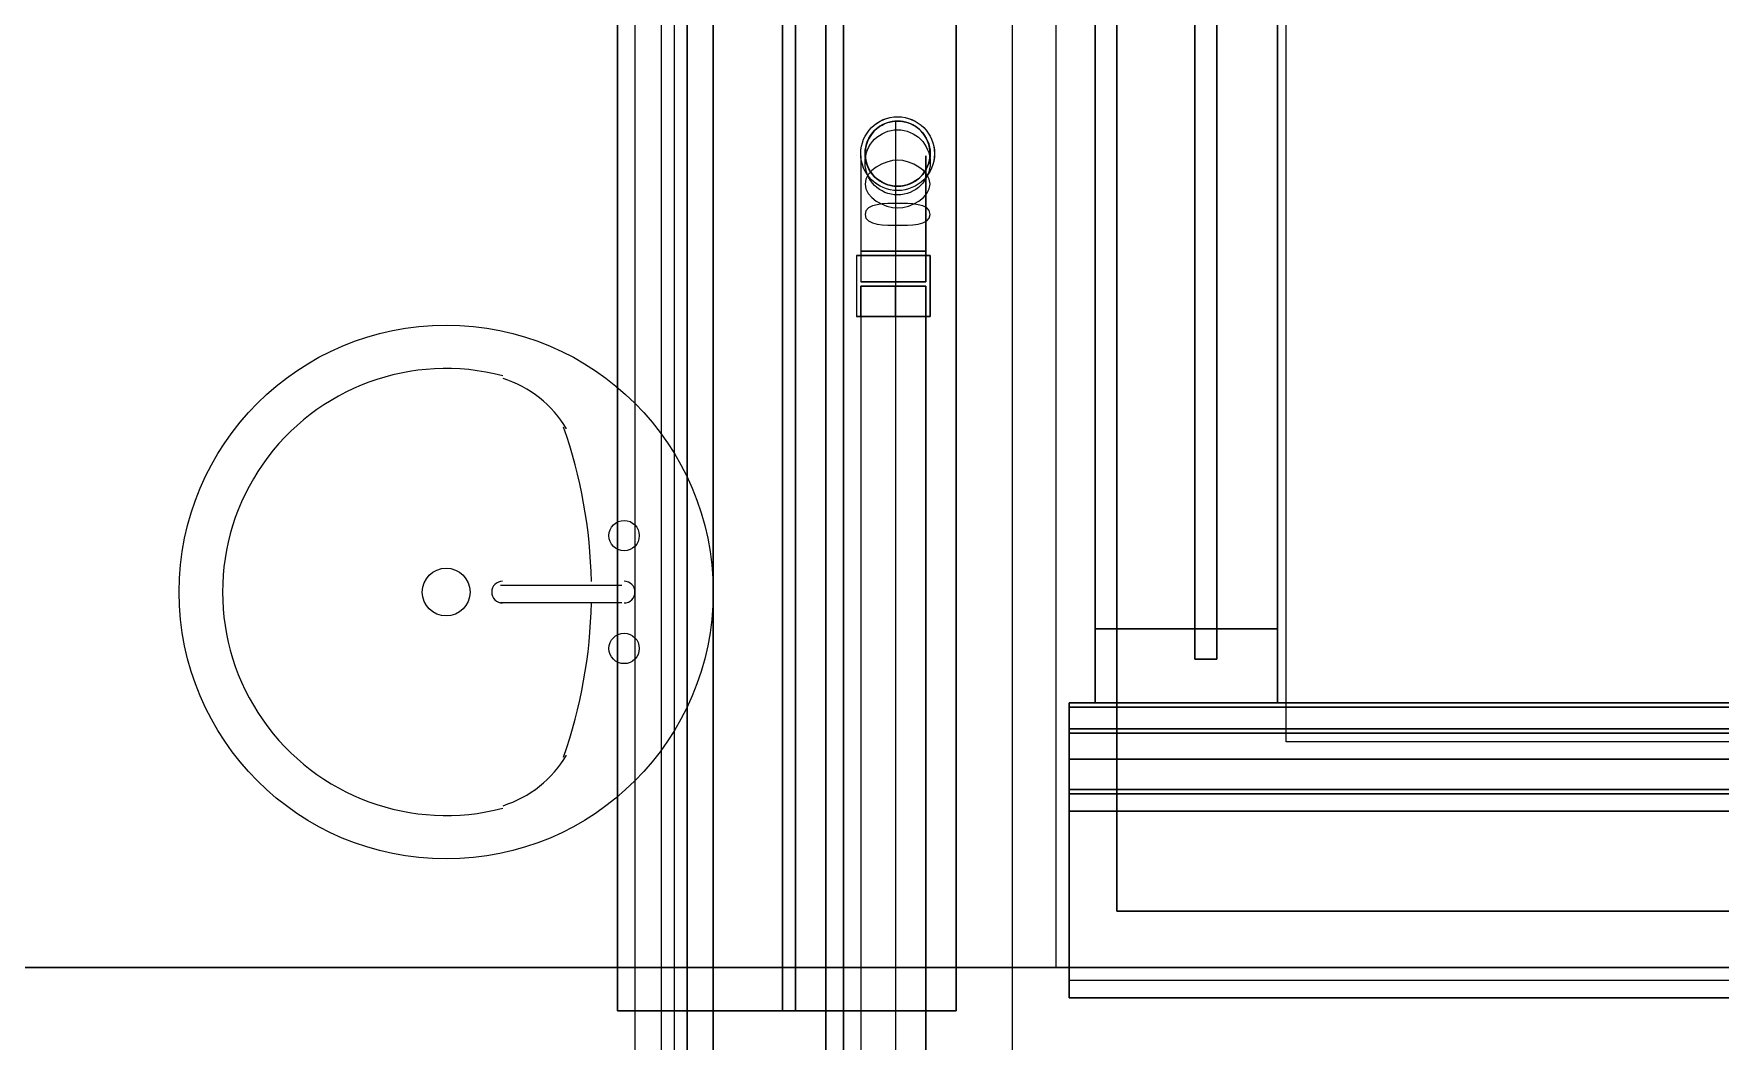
# Model space of a CAD drawing. Header units: metres. Extents: x 114 to 218, y 8 to 180.
# Drawn here: x 193.67 to 199.64, y 79.21 to 82.78 of the extents above; entities that cross this region are included whole.
import ezdxf

# ---------------------------------------------------------------- set-up
doc = ezdxf.new("R2010")
doc.units = ezdxf.units.M
doc.header["$MEASUREMENT"] = 0
for name, color, linetype in [('_Route', 7, 'Continuous'), ('A-2D-GLAZ', 7, 'Continuous'), ('A-2D-GLAZ-CWMG', 7, 'Continuous'), ('A-2D-I-WALL', 7, 'Continuous'), ('A-2D-SANR-FIXT', 7, 'Continuous'), ('A-2D-WALL', 7, 'Continuous'), ('A-3D-GLAZ-CURT', 7, 'Continuous'), ('A-3D-GLAZ-CWMG', 7, 'Continuous'), ('A-3D-I-WALL', 7, 'Continuous'), ('A-3D-WALL', 7, 'Continuous'), ('PL-DCW-Pipe', 7, 'Continuous'), ('PL-DCW-Pipe_Fitting-Insulation', 7, 'Continuous'), ('PL-VA-Connector', 7, 'Continuous'), ('PL-VA-Fitting', 7, 'Continuous'), ('PL-VA-Pipe', 7, 'Continuous'), ('PL-WA-Pipe', 7, 'Continuous'), ('S-3D-BEAM', 7, 'Continuous'), ('S-3D-SLAB', 7, 'Continuous'), ('S-3D-WALL', 7, 'Continuous')]:
    doc.layers.add(name, color=color, linetype=linetype)

msp = doc.modelspace()

# ---------------------------------------------------------------- linework, layer by layer
at = {"layer": '_Route', "color": 4, "true_color": 0x00ffff}
for points in [[(195.9375, 84.7328), (195.9375, 78.9646), (199.5214, 78.9646)], [(195.9375, 84.7328), (195.9375, 78.9646), (199.5214, 78.9646)], [(196.722, 82.3486), (196.722, 82.3486)], [(196.722, 82.3486), (196.722, 77.7187), (196.722, 77.7187), (196.722, 76.2267)], [(196.722, 82.3486), (196.722, 82.3486)], [(196.722, 82.3486), (196.722, 77.7187), (196.722, 77.7187), (196.722, 76.2267)]]:
    msp.add_lwpolyline(points, dxfattribs=at)
at = {"layer": 'A-2D-GLAZ', "color": 9, "true_color": 0xbababa}
msp.add_lwpolyline([(197.7833, 87.0093), (197.7833, 80.5643), (197.8602, 80.5643), (197.8602, 87.0093), (197.7833, 87.0093)], dxfattribs=at)
at = {"layer": 'A-2D-GLAZ-CWMG', "color": 9, "true_color": 0xbababa}
for points in [[(198.0756, 98.8993), (198.0756, 80.672)], [(197.4295, 86.9016), (197.4295, 80.672)], [(198.0756, 80.4105), (198.0756, 80.672), (197.4295, 80.672), (197.4295, 80.4105), (198.0756, 80.4105)]]:
    msp.add_lwpolyline(points, dxfattribs=at)
at = {"layer": 'A-2D-I-WALL', "color": 9, "true_color": 0xbababa}
for points in [[(197.1373, 77.3495), (197.1373, 96.1768)], [(196.5374, 75.8114), (196.5374, 95.823)], [(196.4759, 85.6711), (196.4759, 75.8729)]]:
    msp.add_lwpolyline(points, dxfattribs=at)
at = {"layer": 'A-2D-SANR-FIXT', "color": 9, "true_color": 0xbababa}
for points in [[(195.7529, 80.8258), (195.3222, 80.8258)], [(195.7529, 80.7643), (195.3222, 80.7643)]]:
    msp.add_lwpolyline(points, dxfattribs=at)
for centre, radius in [((195.13, 80.8027), 0.946), ((195.7606, 81.0027), 0.0538), ((195.13, 80.8027), 0.0846), ((195.7606, 80.6028), 0.0538)]:
    msp.add_circle(centre, radius, dxfattribs=at)
for centre, radius, start, end in [((195.1299, 80.8028), 0.7921, 75.30268, 284.69591), ((195.2069, 81.1719), 0.4076, 30.80137, 72.19728), ((193.8688, 80.8026), 1.7765, 1.21459, 19.21713), ((195.3299, 80.8027), 0.0385, 90, 270), ((195.7606, 80.8027), 0.0385, 270, 90), ((193.8687, 80.8029), 1.7766, 340.78364, 358.78541), ((195.2068, 80.4337), 0.4077, 287.80691, 329.19863)]:
    msp.add_arc(centre, radius, start, end, dxfattribs=at)
at = {"layer": 'A-2D-WALL', "color": 9, "true_color": 0xbababa}
for points in [[(203.2746, 80.4105), (197.3372, 80.4105), (197.3372, 79.3646)], [(203.2438, 80.3951), (197.3372, 80.3951)], [(203.1669, 80.3182), (197.3372, 80.3182)], [(203.1515, 80.3028), (197.3372, 80.3028)], [(202.9516, 80.1029), (197.3372, 80.1029)], [(202.9516, 80.0875), (197.3372, 80.0875)], [(202.89, 80.026), (197.3372, 80.026)], [(202.2901, 79.4261), (197.3372, 79.4261)], [(197.3372, 79.3646), (202.2286, 79.3646)]]:
    msp.add_lwpolyline(points, dxfattribs=at)
at = {"layer": 'A-3D-GLAZ-CURT', "color": 131, "true_color": 0x7fffff}
for points in [[(197.7833, 80.5643), (197.7833, 87.0093), (197.7833, 80.5643), (197.8602, 80.5643), (197.8602, 87.0093), (197.7833, 87.0093), (197.8602, 87.0093), (197.8602, 80.5643), (197.7833, 80.5643)], [(197.7833, 80.5643), (197.7833, 87.0093), (197.7833, 80.5643), (197.8602, 80.5643), (197.8602, 87.0093), (197.7833, 87.0093), (197.8602, 87.0093), (197.8602, 80.5643), (197.7833, 80.5643)], [(197.7833, 87.0093), (197.8602, 87.0093), (197.8602, 80.5643), (197.7833, 80.5643), (197.8602, 80.5643), (197.8602, 87.0093), (197.7833, 87.0093), (197.7833, 80.5643), (197.7833, 87.0093)], [(197.7833, 80.5643), (197.7833, 80.5643)], [(197.7833, 80.5643), (197.7833, 80.5643)], [(197.7833, 80.5643), (197.7833, 80.5643)], [(197.8602, 80.5643), (197.8602, 80.5643)], [(197.8602, 80.5643), (197.8602, 80.5643)], [(197.8602, 80.5643), (197.8602, 80.5643)], [(197.8602, 80.5643), (197.8602, 80.5643)], [(197.8602, 80.5643), (197.8602, 80.5643)]]:
    msp.add_lwpolyline(points, dxfattribs=at)
at = {"layer": 'A-3D-GLAZ-CWMG', "color": 8, "true_color": 0x808080}
for points in [[(197.4295, 80.4105), (197.4295, 87.0247), (198.0756, 87.0247), (197.4295, 87.0247), (197.4295, 80.4105)], [(198.0756, 80.4105), (198.0756, 87.0247), (198.0756, 80.4105), (197.4295, 80.4105), (198.0756, 80.4105)], [(197.4295, 87.0247), (198.0756, 87.0247), (198.0756, 80.4105), (198.0756, 87.0247), (197.4295, 87.0247), (197.4295, 80.4105), (197.4295, 87.0247)], [(197.4295, 87.0247), (198.0756, 87.0247), (198.0756, 80.4105), (198.0756, 87.0247), (197.4295, 87.0247), (197.4295, 80.4105), (197.4295, 87.0247)], [(197.4295, 80.672), (197.4295, 80.672)], [(198.0756, 80.4105), (197.4295, 80.4105), (197.4295, 80.672), (198.0756, 80.672), (198.0756, 80.4105), (198.0756, 80.672), (197.4295, 80.672), (197.4295, 80.4105), (198.0756, 80.4105)], [(197.4295, 80.672), (197.4295, 80.672)], [(197.4295, 80.672), (197.4295, 80.672)], [(198.0756, 80.4105), (197.4295, 80.4105), (197.4295, 80.672), (198.0756, 80.672), (198.0756, 80.4105), (198.0756, 80.672), (197.4295, 80.672), (197.4295, 80.4105), (198.0756, 80.4105)], [(197.4295, 80.672), (197.4295, 80.672)], [(197.4295, 80.672), (197.4295, 80.672)], [(198.0756, 80.4105), (197.4295, 80.4105), (197.4295, 80.672), (198.0756, 80.672), (198.0756, 80.4105), (198.0756, 80.672), (197.4295, 80.672), (197.4295, 80.4105), (198.0756, 80.4105)], [(197.4295, 80.672), (197.4295, 80.672)], [(198.0756, 80.672), (198.0756, 80.672)], [(198.0756, 80.672), (198.0756, 80.672)], [(198.0756, 80.672), (198.0756, 80.672)], [(198.0756, 80.672), (198.0756, 80.672)], [(198.0756, 80.672), (198.0756, 80.672)], [(198.0756, 80.672), (198.0756, 80.672)], [(197.4295, 80.4105), (197.4295, 80.4105)], [(197.4295, 80.4105), (197.4295, 80.4105)], [(197.4295, 80.4105), (197.4295, 80.4105)], [(197.4295, 80.4105), (197.4295, 80.4105)], [(197.4295, 80.4105), (197.4295, 80.4105)], [(197.4295, 80.4105), (197.4295, 80.4105)], [(197.4295, 80.4105), (197.4295, 80.4105)], [(197.4295, 80.4105), (197.4295, 80.4105)], [(198.0756, 80.4105), (197.4295, 80.4105), (198.0756, 80.4105)], [(197.4295, 80.4105), (197.4295, 80.4105)], [(197.4295, 80.4105), (197.4295, 80.4105)], [(198.0756, 80.4105), (197.4295, 80.4105), (198.0756, 80.4105)], [(197.4295, 80.4105), (197.4295, 80.4105)], [(197.4295, 80.4105), (197.4295, 80.4105)], [(198.0756, 80.4105), (198.0756, 80.4105)], [(198.0756, 80.4105), (198.0756, 80.4105)], [(198.0756, 80.4105), (198.0756, 80.4105)], [(198.0756, 80.4105), (198.0756, 80.4105)], [(198.0756, 80.4105), (198.0756, 80.4105)], [(198.0756, 80.4105), (198.0756, 80.4105)], [(198.0756, 80.4105), (198.0756, 80.4105)]]:
    msp.add_lwpolyline(points, dxfattribs=at)
at = {"layer": 'A-3D-I-WALL', "color": 42, "true_color": 0xdda500}
for points in [[(196.5374, 75.8729), (196.5374, 75.8114), (197.1373, 75.8114), (197.1373, 75.8729), (197.1373, 95.7615), (197.1373, 95.823), (196.5374, 95.823), (196.5374, 95.7615)], [(196.5374, 85.7326), (196.5374, 75.8729), (196.4759, 75.8729), (196.4759, 85.6711), (196.4759, 85.7326), (196.5374, 85.7326), (196.5374, 86.0864), (196.5374, 95.7615), (196.4759, 95.7615), (196.4759, 86.1633), (196.4759, 86.0864), (196.5374, 86.0864)], [(197.1373, 75.8729), (197.1373, 95.7615), (196.4759, 95.7615)], [(197.1373, 75.8729), (196.4759, 75.8729), (197.1373, 75.8729), (197.1373, 76.9342), (197.1373, 77.3495), (197.1373, 95.7615), (196.4759, 95.7615), (196.4759, 86.1633), (196.4759, 85.6711), (196.4759, 75.8729), (196.4759, 85.6711), (196.4759, 86.1633), (196.4759, 95.7615)]]:
    msp.add_lwpolyline(points, dxfattribs=at)
at = {"layer": 'A-3D-WALL', "color": 113, "true_color": 0x6edda5}
for points in [[(197.3372, 80.3182), (197.3372, 80.3951), (202.2286, 80.3951), (203.1669, 80.3951), (203.2438, 80.3951), (203.2438, 80.4105), (202.2286, 80.4105), (197.3372, 80.4105), (197.3372, 80.3951)], [(202.2286, 80.4105), (197.3372, 80.4105), (202.2286, 80.4105), (197.3372, 80.4105), (197.3372, 79.3646)], [(197.3372, 80.4105), (197.3372, 80.2105), (197.3372, 80.4105)], [(197.3372, 79.3646), (197.3372, 80.4105), (202.2286, 80.4105), (202.2286, 79.3646), (197.3372, 79.3646), (202.2286, 79.3646)], [(197.3372, 80.4105), (197.3372, 80.4105)], [(197.3372, 80.4105), (197.3372, 80.4105)], [(197.3372, 80.4105), (197.3372, 80.4105)], [(197.3372, 80.4105), (197.3372, 80.4105)], [(197.3372, 80.3028), (197.3372, 80.3182), (202.2286, 80.3182), (203.1515, 80.3182), (203.1669, 80.3182), (203.1669, 80.3951), (202.2286, 80.3951)], [(197.3372, 80.3951), (197.3372, 80.3951)], [(197.3372, 80.1029), (197.3372, 80.3028), (202.2286, 80.3028), (202.9516, 80.3028), (203.1515, 80.3028), (203.1515, 80.3182), (202.2286, 80.3182)], [(197.3372, 80.3182), (197.3372, 80.3182)], [(197.3372, 80.0875), (197.3372, 80.1029), (202.2286, 80.1029), (202.9516, 80.1029), (202.9516, 80.3028), (202.2286, 80.3028)], [(197.3372, 80.3028), (197.3372, 80.3028)], [(197.3372, 80.2105), (202.2286, 80.2105), (197.3372, 80.2105)], [(197.3372, 80.2105), (197.3372, 80.2105)], [(197.3372, 80.026), (197.3372, 80.0875), (202.2286, 80.0875), (202.89, 80.0875), (202.9516, 80.0875), (202.9516, 80.1029), (202.2286, 80.1029)], [(197.3372, 80.1029), (197.3372, 80.1029)], [(197.3372, 79.4261), (197.3372, 80.026), (202.2286, 80.026), (202.2901, 80.026), (202.89, 80.026), (202.89, 80.0875), (202.2286, 80.0875)], [(197.3372, 80.0875), (197.3372, 80.0875)], [(197.3372, 80.026), (197.3372, 80.026)], [(197.3372, 79.3646), (202.2286, 79.3646), (202.2286, 79.4261), (197.3372, 79.4261), (197.3372, 79.3646)], [(197.3372, 79.4261), (197.3372, 79.4261)], [(197.3372, 79.3646), (197.3372, 79.3646)], [(197.3372, 79.3646), (197.3372, 79.3646)]]:
    msp.add_lwpolyline(points, dxfattribs=at)
at = {"layer": 'PL-DCW-Pipe', "color": 152, "true_color": 0x006edd}
for points in [[(195.8914, 84.6712), (195.8914, 79.0108)], [(195.8914, 84.6712), (195.8914, 79.0108)], [(195.8914, 84.6712), (195.8914, 79.0108)], [(195.8914, 84.6712), (195.8914, 79.0108)], [(195.9375, 84.6712), (195.9375, 79.0108)], [(195.9375, 84.6712), (195.9375, 79.0108)], [(195.9375, 84.6712), (195.9375, 79.0108)], [(195.9375, 84.6712), (195.9375, 79.0108)], [(195.9836, 84.6712), (195.9836, 79.0108)], [(195.9836, 79.0108), (195.9836, 79.0108), (195.9836, 84.6712)], [(195.9836, 84.6712), (195.9836, 79.0108)], [(195.9836, 79.0108), (195.9836, 79.0108), (195.9836, 84.6712)]]:
    msp.add_lwpolyline(points, dxfattribs=at)
at = {"layer": 'PL-DCW-Pipe_Fitting-Insulation', "color": 7, "true_color": 0xfafafa}
for points in [[(195.7991, 84.6712), (195.7991, 79.0108)], [(195.7991, 84.6712), (195.7991, 79.0108)], [(195.7991, 84.6712), (195.7991, 79.0108)], [(195.7991, 84.6712), (195.7991, 79.0108)], [(195.9375, 84.6712), (195.9375, 79.0108)], [(195.9375, 84.6712), (195.9375, 79.0108)], [(195.9375, 84.6712), (195.9375, 79.0108)], [(195.9375, 84.6712), (195.9375, 79.0108)], [(196.0759, 84.6712), (196.0759, 79.0108)], [(196.0759, 79.0108), (196.0759, 79.0108), (196.0759, 84.6712)], [(196.0759, 84.6712), (196.0759, 79.0108)], [(196.0759, 79.0108), (196.0759, 79.0108), (196.0759, 84.6712)]]:
    msp.add_lwpolyline(points, dxfattribs=at)
at = {"layer": 'PL-VA-Connector', "color": 171, "true_color": 0x7f7fff}
for points in [[(196.722, 82.4717), (196.722, 82.4717)], [(196.722, 82.4717), (196.722, 82.4717)], [(196.722, 82.4717), (196.722, 82.4717)], [(196.722, 82.4717), (196.722, 82.4717)], [(196.722, 82.4717), (196.722, 82.4717)], [(196.722, 82.4717), (196.722, 82.4717)], [(196.722, 82.4717), (196.722, 82.4717)], [(196.722, 82.4717), (196.722, 82.4717)], [(196.722, 82.4717), (196.722, 82.4717)], [(196.722, 82.4717), (196.722, 82.4717)], [(196.722, 82.4717), (196.722, 82.4717)], [(196.722, 82.4717), (196.722, 82.4717)], [(196.722, 82.4717), (196.722, 82.4717)], [(196.722, 82.4717), (196.722, 82.4717)], [(196.722, 82.4717), (196.722, 82.4717)], [(196.722, 82.4717), (196.722, 82.4717)], [(196.5835, 82.3486), (196.5835, 82.3486)], [(196.5835, 82.3486), (196.5835, 82.3486)], [(196.5835, 82.3486), (196.5835, 82.3486)], [(196.5835, 82.3486), (196.5835, 82.3486)], [(196.5989, 82.3486), (196.5989, 82.3486)], [(196.5989, 82.3486), (196.5989, 82.3486)], [(196.5989, 82.3486), (196.5989, 82.3486)], [(196.5989, 82.3486), (196.5989, 82.3486)], [(196.5989, 82.3486), (196.5989, 82.3486)], [(196.5989, 82.3486), (196.5989, 82.3486)], [(196.5989, 82.3486), (196.5989, 82.3486)], [(196.5989, 82.3486), (196.5989, 82.3486)], [(196.8296, 82.3486), (196.8296, 82.3486)], [(196.8296, 82.3486), (196.8296, 82.3486)], [(196.8296, 82.3486), (196.8296, 82.3486)], [(196.8296, 82.3486), (196.8296, 82.3486)], [(196.8296, 82.3486), (196.8296, 82.3486)], [(196.8296, 82.3486), (196.8296, 82.3486)], [(196.8296, 82.3486), (196.8296, 82.3486)], [(196.8296, 82.3486), (196.8296, 82.3486)], [(196.845, 82.3486), (196.845, 82.3486)], [(196.845, 82.3486), (196.845, 82.3486)], [(196.845, 82.3486), (196.845, 82.3486)], [(196.845, 82.3486), (196.845, 82.3486)], [(196.722, 82.2256), (196.722, 82.2256)], [(196.722, 82.2256), (196.722, 82.2256)], [(196.722, 82.2256), (196.722, 82.2256)], [(196.722, 82.2256), (196.722, 82.2256)], [(196.722, 82.2256), (196.722, 82.2256)], [(196.722, 82.2256), (196.722, 82.2256)], [(196.722, 82.2256), (196.722, 82.2256)], [(196.722, 82.2256), (196.722, 82.2256)], [(196.722, 82.2256), (196.722, 82.2256)], [(196.722, 82.2256), (196.722, 82.2256)], [(196.722, 82.2256), (196.722, 82.2256)], [(196.722, 82.2256), (196.722, 82.2256)], [(196.845, 81.9948), (196.8296, 81.9948), (196.7835, 81.9948), (196.722, 81.9948), (196.6604, 81.9948), (196.6143, 81.9948), (196.5835, 81.9948), (196.6143, 81.9948), (196.6604, 81.9948), (196.722, 81.9948), (196.7835, 81.9948), (196.8296, 81.9948), (196.7989, 81.9948), (196.722, 81.9948), (196.6297, 81.9948), (196.5989, 81.9948), (196.6297, 81.9948), (196.722, 81.9948), (196.7989, 81.9948), (196.8296, 81.9948), (196.845, 81.9948)], [(196.5835, 81.9948), (196.5835, 81.7795)], [(196.5835, 81.9948), (196.5835, 81.7795)], [(196.845, 81.9948), (196.8296, 81.9948), (196.7835, 81.9948), (196.722, 81.9948), (196.6604, 81.9948), (196.6143, 81.9948), (196.5835, 81.9948), (196.6143, 81.9948), (196.6604, 81.9948), (196.722, 81.9948), (196.7835, 81.9948), (196.8296, 81.9948), (196.7989, 81.9948), (196.722, 81.9948), (196.6297, 81.9948), (196.5989, 81.9948), (196.6297, 81.9948), (196.722, 81.9948), (196.7989, 81.9948), (196.8296, 81.9948), (196.845, 81.9948)], [(196.5835, 81.9948), (196.5835, 81.7795)], [(196.5835, 81.9948), (196.5835, 81.7795)], [(196.5989, 81.9948), (196.5989, 81.9025)], [(196.5989, 81.9948), (196.5989, 81.9025)], [(196.5989, 81.9948), (196.5989, 81.9025)], [(196.5989, 81.9948), (196.5989, 81.9025)], [(196.722, 81.9948), (196.722, 81.9025)], [(196.722, 81.9948), (196.722, 81.9025)], [(196.722, 81.9948), (196.722, 81.7795)], [(196.722, 81.9948), (196.722, 81.7795)], [(196.722, 81.9948), (196.722, 81.9025)], [(196.722, 81.9948), (196.722, 81.9025)], [(196.722, 81.9948), (196.722, 81.7795)], [(196.722, 81.9948), (196.722, 81.7795)], [(196.8296, 81.9948), (196.8296, 81.9025)], [(196.8296, 81.9948), (196.8296, 81.9948)], [(196.8296, 81.9025), (196.8296, 81.9948)], [(196.8296, 81.9948), (196.8296, 81.9025)], [(196.8296, 81.9948), (196.8296, 81.9948)], [(196.8296, 81.9025), (196.8296, 81.9948)], [(196.845, 81.9948), (196.845, 81.7795)], [(196.845, 81.9948), (196.845, 81.9948)], [(196.845, 81.7795), (196.845, 81.9948)], [(196.845, 81.9948), (196.845, 81.7795)], [(196.845, 81.9948), (196.845, 81.9948)], [(196.845, 81.7795), (196.845, 81.9948)], [(196.5989, 81.9025), (196.6297, 81.9025), (196.722, 81.9025), (196.7989, 81.9025), (196.8296, 81.9025), (196.7989, 81.9025), (196.722, 81.9025), (196.6297, 81.9025), (196.5989, 81.9025)], [(196.5989, 81.9025), (196.6297, 81.9025), (196.722, 81.9025), (196.7989, 81.9025), (196.8296, 81.9025), (196.7989, 81.9025), (196.722, 81.9025), (196.6297, 81.9025), (196.5989, 81.9025)], [(196.8296, 81.8872), (196.7989, 81.8872), (196.722, 81.8872), (196.6297, 81.8872), (196.5989, 81.8872), (196.6297, 81.8872), (196.722, 81.8872), (196.7989, 81.8872), (196.8296, 81.8872)], [(196.5989, 81.7795), (196.5989, 81.8872)], [(196.5989, 81.8872), (196.5989, 81.8872)], [(196.5989, 81.8872), (196.5989, 81.7795)], [(196.8296, 81.8872), (196.7989, 81.8872), (196.722, 81.8872), (196.6297, 81.8872), (196.5989, 81.8872), (196.6297, 81.8872), (196.722, 81.8872), (196.7989, 81.8872), (196.8296, 81.8872)], [(196.5989, 81.7795), (196.5989, 81.8872)], [(196.5989, 81.8872), (196.5989, 81.8872)], [(196.5989, 81.8872), (196.5989, 81.7795)], [(196.722, 81.7795), (196.722, 81.8872)], [(196.722, 81.7795), (196.722, 81.8872)], [(196.722, 81.7795), (196.722, 81.8872)], [(196.722, 81.7795), (196.722, 81.8872)], [(196.8296, 81.9025), (196.8296, 81.9025)], [(196.8296, 81.9025), (196.8296, 81.9025)], [(196.8296, 81.7795), (196.8296, 81.8872)], [(196.8296, 81.7795), (196.8296, 81.8872)], [(196.8296, 81.7795), (196.8296, 81.8872)], [(196.8296, 81.7795), (196.8296, 81.8872)], [(196.5835, 81.7795), (196.6143, 81.7795), (196.6604, 81.7795), (196.722, 81.7795), (196.7835, 81.7795), (196.8296, 81.7795), (196.845, 81.7795), (196.8296, 81.7795), (196.7835, 81.7795), (196.722, 81.7795), (196.6604, 81.7795), (196.6143, 81.7795), (196.5835, 81.7795)], [(196.5835, 81.7795), (196.5835, 81.7795)], [(196.5835, 81.7795), (196.6143, 81.7795), (196.6604, 81.7795), (196.722, 81.7795), (196.7835, 81.7795), (196.8296, 81.7795), (196.845, 81.7795), (196.8296, 81.7795), (196.7835, 81.7795), (196.722, 81.7795), (196.6604, 81.7795), (196.6143, 81.7795), (196.5835, 81.7795)], [(196.5835, 81.7795), (196.5835, 81.7795)], [(196.5989, 81.7795), (196.6297, 81.7795), (196.722, 81.7795), (196.7989, 81.7795), (196.8296, 81.7795), (196.7989, 81.7795), (196.722, 81.7795), (196.6297, 81.7795), (196.5989, 81.7795)], [(196.5989, 81.7795), (196.5989, 81.7795)], [(196.5989, 81.7795), (196.6297, 81.7795), (196.722, 81.7795), (196.7989, 81.7795), (196.8296, 81.7795), (196.7989, 81.7795), (196.722, 81.7795), (196.6297, 81.7795), (196.5989, 81.7795)], [(196.5989, 81.7795), (196.5989, 81.7795)]]:
    msp.add_lwpolyline(points, dxfattribs=at)
for radius in [0.1308, 0.1308, 0.1308, 0.1308, 0.1307, 0.1307, 0.1307, 0.1307, 0.1154, 0.1154, 0.1154, 0.1154, 0.1154, 0.1154, 0.1154, 0.1154, 0.1154, 0.1154, 0.1154, 0.1154, 0.1154, 0.1154, 0.1154, 0.1154]:
    msp.add_circle((196.7297, 82.3563), radius, dxfattribs=at)
at = {"layer": 'PL-VA-Fitting', "color": 171, "true_color": 0x7f7fff}
for points in [[(196.722, 82.4717), (196.722, 82.4409), (196.722, 82.3794), (196.722, 82.2717), (196.722, 82.1486), (196.722, 82.0102)], [(196.722, 82.4717), (196.722, 82.4717)], [(196.722, 82.4717), (196.722, 82.4409), (196.722, 82.3794), (196.722, 82.2717), (196.722, 82.1486), (196.722, 82.0102)], [(196.722, 82.4717), (196.722, 82.4717)], [(196.5989, 82.3486), (196.5989, 82.3178), (196.5989, 82.2409), (196.5989, 82.1333), (196.5989, 82.0102)], [(196.5989, 82.3486), (196.5989, 82.3486)], [(196.5989, 82.3486), (196.5989, 82.3178), (196.5989, 82.2409), (196.5989, 82.1333), (196.5989, 82.0102)], [(196.5989, 82.3486), (196.5989, 82.3178), (196.5989, 82.2409), (196.5989, 82.1333), (196.5989, 82.0102)], [(196.5989, 82.3486), (196.5989, 82.3486)], [(196.5989, 82.3486), (196.5989, 82.3178), (196.5989, 82.2409), (196.5989, 82.1333), (196.5989, 82.0102)], [(196.8296, 82.3486), (196.8296, 82.3178), (196.8296, 82.2409), (196.8296, 82.1333), (196.8296, 82.0102)], [(196.8296, 82.3486), (196.8296, 82.3486)], [(196.8296, 82.0102), (196.8296, 82.1333), (196.8296, 82.2409), (196.8296, 82.3178), (196.8296, 82.3486)], [(196.8296, 82.3486), (196.8296, 82.3178), (196.8296, 82.2409), (196.8296, 82.1333), (196.8296, 82.0102)], [(196.8296, 82.3486), (196.8296, 82.3486)], [(196.8296, 82.0102), (196.8296, 82.1333), (196.8296, 82.2409), (196.8296, 82.3178), (196.8296, 82.3486)], [(196.722, 82.2256), (196.722, 82.1948), (196.722, 82.1179), (196.722, 82.0102)], [(196.722, 82.2256), (196.722, 82.2256)], [(196.722, 82.2256), (196.722, 82.2256)], [(196.722, 82.2256), (196.722, 82.1948), (196.722, 82.1179), (196.722, 82.0102)], [(196.722, 82.2256), (196.722, 82.2256)], [(196.722, 82.2256), (196.722, 82.2256)], [(196.5989, 82.0102), (196.6297, 82.0102), (196.722, 82.0102), (196.7989, 82.0102), (196.8296, 82.0102), (196.7989, 82.0102), (196.722, 82.0102), (196.6297, 82.0102), (196.5989, 82.0102)], [(196.5989, 82.0102), (196.5989, 81.9025)], [(196.8296, 82.0102), (196.7989, 82.0102), (196.722, 82.0102), (196.6297, 82.0102), (196.5989, 82.0102), (196.6297, 82.0102), (196.722, 82.0102), (196.7989, 82.0102), (196.8296, 82.0102)], [(196.5989, 82.0102), (196.5989, 81.9025)], [(196.5989, 82.0102), (196.6297, 82.0102), (196.722, 82.0102), (196.7989, 82.0102), (196.8296, 82.0102), (196.7989, 82.0102), (196.722, 82.0102), (196.6297, 82.0102), (196.5989, 82.0102)], [(196.5989, 82.0102), (196.5989, 81.9025)], [(196.8296, 82.0102), (196.7989, 82.0102), (196.722, 82.0102), (196.6297, 82.0102), (196.5989, 82.0102), (196.6297, 82.0102), (196.722, 82.0102), (196.7989, 82.0102), (196.8296, 82.0102)], [(196.5989, 82.0102), (196.5989, 81.9025)], [(196.722, 82.0102), (196.722, 81.9025)], [(196.722, 82.0102), (196.722, 81.9025)], [(196.722, 82.0102), (196.722, 82.0102)], [(196.722, 82.0102), (196.722, 81.9025)], [(196.722, 82.0102), (196.722, 81.9025)], [(196.722, 82.0102), (196.722, 82.0102)], [(196.8296, 82.0102), (196.8296, 81.9025)], [(196.8296, 81.9025), (196.8296, 82.0102)], [(196.8296, 82.0102), (196.8296, 81.9025)], [(196.8296, 81.9025), (196.8296, 82.0102)], [(196.5989, 81.9025), (196.6297, 81.9025), (196.722, 81.9025), (196.7989, 81.9025), (196.8296, 81.9025), (196.7989, 81.9025), (196.722, 81.9025), (196.6297, 81.9025), (196.5989, 81.9025)], [(196.5989, 81.9025), (196.6297, 81.9025), (196.722, 81.9025), (196.7989, 81.9025), (196.8296, 81.9025), (196.7989, 81.9025), (196.722, 81.9025), (196.6297, 81.9025), (196.5989, 81.9025)], [(196.722, 81.9025), (196.722, 81.9025)], [(196.722, 81.9025), (196.722, 81.9025)]]:
    msp.add_lwpolyline(points, dxfattribs=at)
for centre in [(196.7297, 82.3563), (196.7297, 82.3563), (196.7297, 82.3563), (196.7297, 82.3563), (196.7297, 82.3255), (196.7297, 82.3255)]:
    msp.add_circle(centre, 0.1154, dxfattribs=at)
for centre, start, end in [((196.7297, 82.3563), 0.01659, 302.72237), ((196.7296, 82.3563), 302.72599, 237.32333), ((196.7297, 82.3563), 237.31457, 180.02274), ((196.7297, 82.3563), 0.01659, 302.72237), ((196.7296, 82.3563), 302.72599, 237.32333), ((196.7297, 82.3563), 237.31457, 180.02274), ((196.7297, 82.3563), 180.02744, 270.02058), ((196.7297, 82.3563), 180.02744, 270.02058), ((196.7297, 82.3563), 270.02059, 0.01372), ((196.7297, 82.3563), 270.02059, 0.01372)]:
    msp.add_arc(centre, 0.1154, start, end, dxfattribs=at)
for points, start_tangent, end_tangent in [([(196.7296, 82.3332), (196.6143, 82.2486)], (-1, -0.000359), (0.000327, -1)), ([(196.7296, 82.3332), (196.6143, 82.2486)], (-1, -0.000359), (0.000327, -1)), ([(196.845, 82.2487), (196.7296, 82.3332)], (-0.000327, 1), (-1, -0.000479)), ([(196.845, 82.2487), (196.7296, 82.3332)], (-0.000327, 1), (-1, -0.000479)), ([(196.6143, 82.2486), (196.7297, 82.164)], (0.000327, -1), (1, 0.000479)), ([(196.6143, 82.2486), (196.7297, 82.164)], (0.000327, -1), (1, 0.000479)), ([(196.7297, 82.164), (196.845, 82.2487)], (1, 0.000479), (-0.000327, 1)), ([(196.7297, 82.164), (196.845, 82.2487)], (1, 0.000479), (-0.000327, 1)), ([(196.7296, 82.1794), (196.6143, 82.1409)], (-1, -0.000359), (0, -1)), ([(196.7296, 82.1794), (196.6143, 82.1409)], (-1, -0.000359), (0, -1)), ([(196.845, 82.141), (196.7296, 82.1794)], (-0.000719, 1), (-1, -0.000479)), ([(196.845, 82.141), (196.7296, 82.1794)], (-0.000719, 1), (-1, -0.000479)), ([(196.6143, 82.1409), (196.7297, 82.1025)], (0.000719, -1), (1, 0.000359)), ([(196.6143, 82.1409), (196.7297, 82.1025)], (0.000719, -1), (1, 0.000359)), ([(196.7297, 82.1025), (196.845, 82.141)], (1, 0.000359), (0, 1)), ([(196.7297, 82.1025), (196.845, 82.141)], (1, 0.000359), (0, 1))]:
    msp.add_spline(points, degree=3, dxfattribs=dict(at, start_tangent=start_tangent, end_tangent=end_tangent))
at = {"layer": 'PL-VA-Pipe', "color": 171, "true_color": 0x7f7fff}
for points in [[(196.722, 82.4717), (196.722, 82.4717)], [(196.722, 82.4717), (196.722, 82.4717)], [(196.5989, 82.3486), (196.5989, 82.3486)], [(196.5989, 82.3486), (196.5989, 82.3486)], [(196.8296, 82.3486), (196.8296, 82.3486)], [(196.8296, 82.3486), (196.8296, 82.3486)], [(196.722, 82.2256), (196.722, 82.2256)], [(196.722, 82.2256), (196.722, 82.2256)], [(196.8296, 81.8872), (196.7989, 81.8872), (196.722, 81.8872), (196.6297, 81.8872), (196.5989, 81.8872), (196.6297, 81.8872), (196.722, 81.8872), (196.7989, 81.8872), (196.8296, 81.8872)], [(196.5989, 81.8872), (196.5989, 78.1802)], [(196.5989, 81.8872), (196.5989, 78.1802)], [(196.8296, 81.8872), (196.7989, 81.8872), (196.722, 81.8872), (196.6297, 81.8872), (196.5989, 81.8872), (196.6297, 81.8872), (196.722, 81.8872), (196.7989, 81.8872), (196.8296, 81.8872)], [(196.5989, 81.8872), (196.5989, 78.1802)], [(196.5989, 81.8872), (196.5989, 78.1802)], [(196.722, 81.8872), (196.722, 78.1802)], [(196.722, 81.8872), (196.722, 78.1802)], [(196.722, 81.8872), (196.722, 78.1802)], [(196.722, 81.8872), (196.722, 78.1802)], [(196.8296, 81.8872), (196.8296, 78.1802)], [(196.8296, 78.1802), (196.8296, 78.1802), (196.8296, 81.8872)], [(196.8296, 81.8872), (196.8296, 78.1802)], [(196.8296, 78.1802), (196.8296, 78.1802), (196.8296, 81.8872)]]:
    msp.add_lwpolyline(points, dxfattribs=at)
msp.add_circle((196.7297, 82.3563), 0.1154, dxfattribs=at)
msp.add_circle((196.7297, 82.3563), 0.1154, dxfattribs=at)
msp.add_circle((196.7297, 82.3563), 0.1154, dxfattribs=at)
msp.add_circle((196.7297, 82.3563), 0.1154, dxfattribs=at)
at = {"layer": 'PL-WA-Pipe', "color": 241, "true_color": 0xff7f9f}
for points in [[(196.722, 82.4717), (196.722, 82.4717)], [(196.722, 82.4717), (196.722, 82.4717)], [(196.5989, 82.3486), (196.5989, 82.3486)], [(196.5989, 82.3486), (196.5989, 82.3486)], [(196.722, 82.3486), (196.722, 82.3486)], [(196.722, 82.3486), (196.722, 82.3486)], [(196.722, 82.3486), (196.722, 82.3486)], [(196.722, 82.3486), (196.722, 82.3486)], [(196.8296, 82.3486), (196.8296, 82.3486)], [(196.8296, 82.3486), (196.8296, 82.3486)], [(196.8296, 82.3486), (196.8296, 82.3486)], [(196.8296, 82.3486), (196.8296, 82.3486)], [(196.722, 82.2256), (196.722, 82.2256)], [(196.722, 82.2256), (196.722, 82.2256)]]:
    msp.add_lwpolyline(points, dxfattribs=at)
msp.add_circle((196.7297, 82.3563), 0.1154, dxfattribs=at)
msp.add_circle((196.7297, 82.3563), 0.1154, dxfattribs=at)
msp.add_circle((196.7297, 82.3563), 0.1154, dxfattribs=at)
msp.add_circle((196.7297, 82.3563), 0.1154, dxfattribs=at)
at = {"layer": 'S-3D-BEAM', "color": 4, "true_color": 0x00ffff}
for points in [[(195.7375, 107.2209), (196.9373, 107.2209), (196.9373, 107.2209), (196.9373, 79.3184), (195.7375, 79.3184), (195.7375, 107.2209)], [(195.7375, 79.3184), (195.7375, 107.2209), (195.7375, 79.3184)], [(196.3221, 107.2209), (195.7375, 107.2209), (195.7375, 107.2209), (195.7375, 79.3184), (196.3221, 79.3184), (196.3221, 107.2209)], [(195.7375, 107.2209), (196.3221, 107.2209), (196.3221, 107.2209), (196.3221, 79.3184), (195.7375, 79.3184), (195.7375, 107.2209)], [(195.7375, 79.3184), (195.7375, 107.2209), (195.7375, 79.3184)], [(196.9373, 107.2209), (195.7375, 107.2209), (195.7375, 107.2209), (195.7375, 79.3184), (196.9373, 79.3184), (196.9373, 107.2209)], [(196.3682, 107.2209), (196.9373, 107.2209), (196.3682, 107.2209), (196.3682, 107.2209), (196.3682, 79.3184), (196.9373, 79.3184), (196.9373, 107.2209), (195.7375, 107.2209), (196.3221, 107.2209)], [(196.3221, 79.3184), (196.3221, 107.2209), (196.3221, 79.3184)], [(196.3682, 107.2209), (196.9373, 107.2209), (196.9373, 107.2209), (196.9373, 79.3184), (196.3682, 79.3184), (196.3682, 107.2209)], [(196.3682, 79.3184), (196.3682, 107.2209), (196.3682, 79.3184)], [(196.9373, 79.3184), (196.9373, 107.2209), (196.9373, 79.3184)], [(196.9373, 79.3184), (196.9373, 107.2209), (196.9373, 79.3184)], [(201.7979, 79.4722), (167.1429, 79.4722), (201.7979, 79.4722)], [(167.1429, 78.2725), (167.1429, 79.4722), (167.1429, 79.4722), (201.7979, 79.4722), (201.7979, 78.2725), (167.1429, 78.2725)], [(167.1429, 79.4722), (167.1429, 78.2725), (167.1429, 78.2725), (201.7979, 78.2725), (201.7979, 79.4722), (167.1429, 79.4722)], [(201.7979, 79.4722), (167.1429, 79.4722), (201.7979, 79.4722)], [(167.1429, 78.8877), (167.1429, 79.4722), (167.1429, 79.4722), (201.7979, 79.4722), (201.7979, 78.8877), (167.1429, 78.8877)], [(167.1429, 78.8877), (167.1429, 79.4722), (167.1429, 78.8877), (167.1429, 78.8877), (201.7979, 78.8877), (201.7979, 79.4722), (167.1429, 79.4722), (167.1429, 79.4722), (167.1429, 78.2725), (167.1429, 78.8416)], [(196.3682, 79.3184), (196.9373, 79.3184), (195.7375, 79.3184), (196.3221, 79.3184)], [(196.3682, 79.3184), (196.9373, 79.3184), (196.9373, 79.3184), (195.7375, 79.3184), (196.3221, 79.3184)], [(195.7375, 79.3184), (195.7375, 79.3184)], [(196.3221, 79.3184), (196.3221, 79.3184)], [(196.3682, 79.3184), (196.3682, 79.3184)]]:
    msp.add_lwpolyline(points, dxfattribs=at)
at = {"layer": 'S-3D-SLAB', "color": 51, "true_color": 0xffff7f}
for points in [[(126.489, 23.4674), (126.489, 163.0719), (202.5978, 163.0719), (202.5978, 106.8671), (197.5064, 106.8671), (197.5064, 104.4983), (198.1063, 104.4983), (198.1063, 100.4837), (197.5064, 100.4837), (197.5064, 79.6722), (202.5978, 79.6722), (202.5978, 23.4674), (126.489, 23.4674)], [(202.5978, 23.4674), (202.5978, 79.6722), (197.5064, 79.6722), (197.5064, 100.4837), (198.1063, 100.4837), (198.1063, 104.4983), (197.5064, 104.4983), (197.5064, 106.8671), (202.5978, 106.8671)], [(197.5064, 79.6722), (197.5064, 79.6722)], [(197.5064, 79.6722), (197.5064, 79.6722)]]:
    msp.add_lwpolyline(points, dxfattribs=at)
at = {"layer": 'S-3D-WALL', "color": 81, "true_color": 0x9fff7f}
for points in [[(202.5978, 23.4674), (126.489, 23.4674), (126.489, 22.8675), (203.1977, 22.8675), (203.1977, 80.2721), (198.1063, 80.2721), (198.1063, 106.2672), (203.1977, 106.2672), (203.1977, 163.6718), (126.489, 163.6718), (126.489, 163.0719)], [(126.489, 22.8675), (126.489, 23.4674), (202.5978, 23.4674), (202.5978, 79.6722), (197.5064, 79.6722), (197.5064, 106.8671), (202.5978, 106.8671), (202.5978, 163.0719), (126.489, 163.0719), (126.489, 163.6718), (126.489, 163.6718)], [(202.3978, 23.6673), (126.489, 23.6673), (126.489, 22.8675), (203.1977, 22.8675), (203.1977, 80.2721), (198.1063, 80.2721), (198.1063, 106.2672), (203.1977, 106.2672), (203.1977, 163.6718), (126.489, 163.6718), (126.489, 162.8719)], [(126.489, 22.8675), (126.489, 23.6673), (202.3978, 23.6673), (202.3978, 79.4722), (197.2911, 79.4722), (197.2911, 107.067), (202.3978, 107.067), (202.3978, 162.8719), (126.489, 162.8719), (126.489, 163.6718), (126.489, 163.6718)], [(197.2911, 79.4722), (197.2911, 107.067)], [(197.5064, 79.6722), (197.5064, 106.8671)], [(203.1977, 80.2721), (198.1063, 80.2721), (198.1063, 106.2672)], [(203.1977, 80.2721), (198.1063, 80.2721), (198.1063, 106.2672)], [(198.1063, 80.2721), (198.1063, 80.2721)], [(198.1063, 80.2721), (198.1063, 80.2721)], [(198.1063, 80.2721), (198.1063, 80.2721)], [(198.1063, 80.2721), (198.1063, 80.2721)], [(202.5978, 79.6722), (197.5064, 79.6722)], [(197.5064, 79.6722), (197.5064, 79.6722)], [(197.5064, 79.6722), (197.5064, 79.6722)], [(202.3978, 79.4722), (197.2911, 79.4722)], [(197.2911, 79.4722), (197.2911, 79.4722)], [(197.2911, 79.4722), (197.2911, 79.4722)]]:
    msp.add_lwpolyline(points, dxfattribs=at)

doc.saveas('drawing.dxf')
